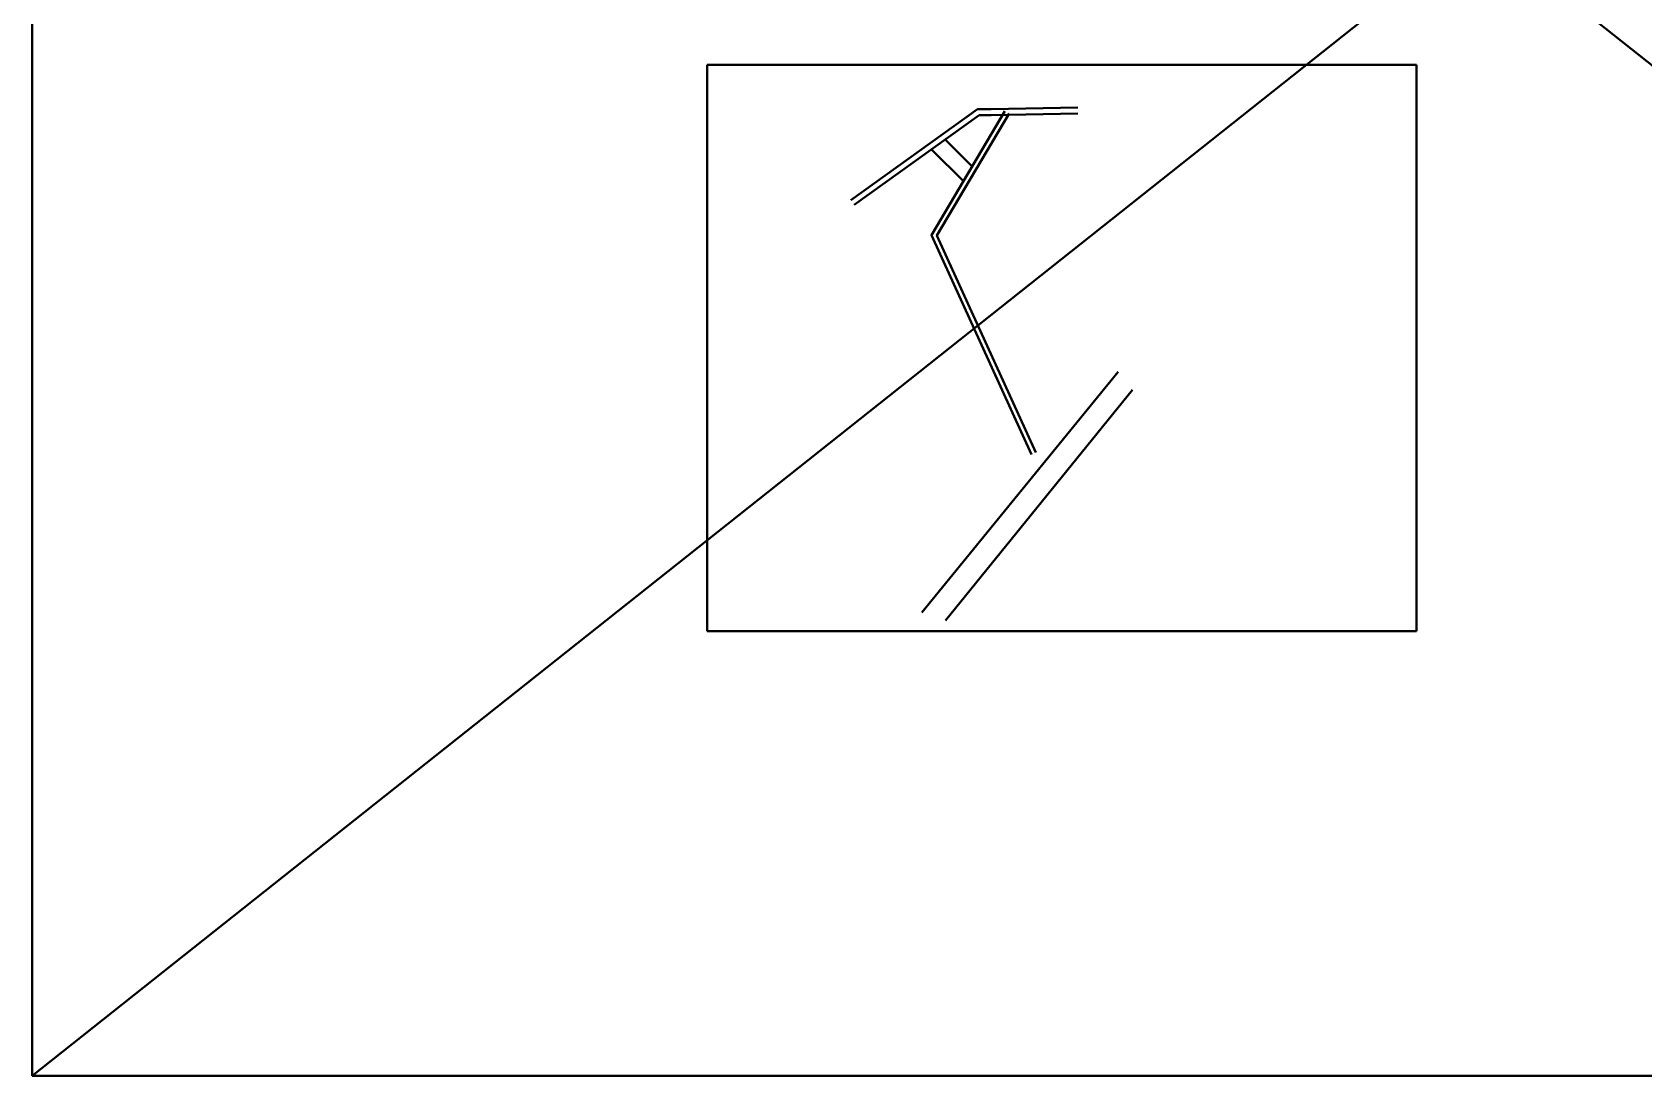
# Model space of a CAD drawing. Header units: feet. Extents: x 4160 to 31260, y -20219 to -1382.
# Drawn here: x 4160 to 8193, y -7447 to -4836 of the extents above; entities that cross this region are included whole.
import ezdxf

# ---------------------------------------------------------------- set-up
doc = ezdxf.new("R2010")
doc.units = ezdxf.units.FT
doc.header["$LTSCALE"] = 50
doc.header["$MEASUREMENT"] = 0
doc.layers.add('wall', color=6, linetype='Continuous', lineweight=40)
picture_1 = doc.add_image_def('image1.jpg', size_in_pixel=(836, 667))

msp = doc.modelspace()

# ---------------------------------------------------------------- linework, layer by layer
at = {"layer": 'wall', "ltscale": 0.1}
for p, q in [((4159.96, -1702.72), (11400.87, -7447.07)), ((11400.87, -1702.72), (4159.96, -7447.07))]:
    msp.add_line(p, q, dxfattribs=at)
msp.add_lwpolyline([(4159.96, -1702.72), (11400.87, -1702.72), (11400.87, -7447.07), (4159.96, -7447.07)], close=True, dxfattribs=at)
for points in [[(6776.74, -5024.49), (6559.93, -5028.89), (6525.49, -5028.89), (6208.53, -5256.28)], [(6777.04, -5039.23), (6560.08, -5043.64), (6530.23, -5043.64), (6217.13, -5268.26)], [(6660.73, -5892.46), (6410.9, -5343.59), (6594.59, -5033.59)], [(6671.59, -5887.52), (6424.34, -5344.31), (6604.85, -5039.68)], [(6445.02, -5104.77), (6512.45, -5172.2)], [(6410.96, -5129.2), (6490.69, -5208.93)], [(6386.26, -6287.6), (6877.68, -5685.91)], [(6445.91, -6307.86), (6914.08, -5731.16)]]:
    msp.add_lwpolyline(points, dxfattribs=at)

# ---------------------------------------------------------------- pictures from other files: only their frames are drawn
image = msp.add_image(picture_1, insert=(5848.94, -6334.58), size_in_units=(1775.91, 1416.9), dxfattribs=at)
image.dxf.flags = 7

doc.saveas('drawing.dxf')
